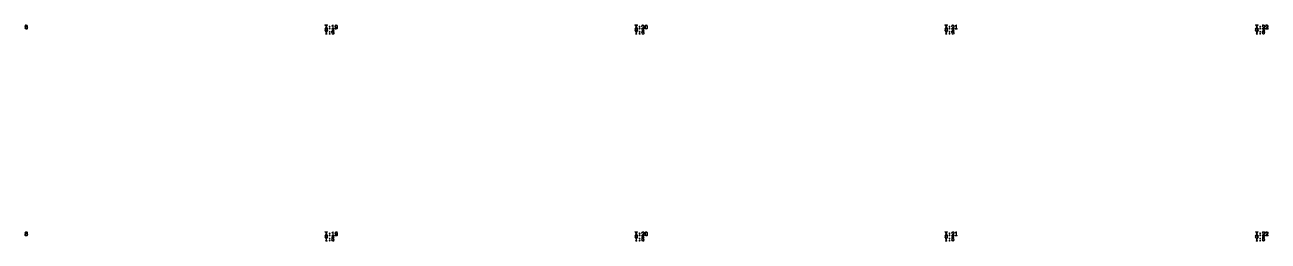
# Model space of a CAD drawing. Extents: x 3411 to 238236, y 6926 to 86361.
# Drawn here: x 187108 to 199135, y 27671 to 29762 of the extents above; entities that cross this region are included whole.
import ezdxf

# ---------------------------------------------------------------- set-up
doc = ezdxf.new("R2010")
doc.units = 13
doc.header["$MEASUREMENT"] = 0
doc.layers.add('L3D0 Base', color=3, linetype='Continuous')

msp = doc.modelspace()

# ---------------------------------------------------------------- linework, layer by layer
at = {"layer": 'L3D0 Base', "lineweight": 0}
for points in [[(187115, 29743), (187111, 29739), (187111, 29739), (187108, 29734), (187109, 29730), (187112, 29725), (187122, 29727), (187122, 29727), (187116, 29728), (187116, 29728), (187114, 29734), (187116, 29739), (187117, 29739), (187122, 29741)], [(187113, 29758), (187111, 29757), (187109, 29751), (187111, 29747), (187111, 29747), (187116, 29743), (187115, 29743), (187122, 29741), (187123, 29741), (187129, 29739), (187130, 29734), (187130, 29734), (187128, 29728), (187128, 29728), (187122, 29727), (187112, 29725), (187116, 29723), (187122, 29721), (187127, 29722), (187132, 29725), (187134, 29728), (187136, 29734), (187136, 29734), (187133, 29739), (187133, 29740), (187129, 29743), (187129, 29744), (187122, 29745), (187117, 29748), (187115, 29751), (187117, 29755), (187117, 29755), (187122, 29757)], [(187122, 29762), (187118, 29762), (187113, 29758), (187122, 29757), (187122, 29757), (187128, 29755), (187129, 29751), (187128, 29748), (187122, 29745), (187129, 29744), (187133, 29747), (187135, 29751), (187135, 29754), (187131, 29759), (187128, 29761)], [(190019, 29711), (190012, 29711), (190009, 29709), (190012, 29706), (190013, 29706), (190022, 29688), (190024, 29694), (190019, 29706), (190021, 29709)], [(190022, 29743), (190014, 29727), (190012, 29727), (190010, 29724), (190012, 29722), (190019, 29722), (190022, 29724), (190019, 29727), (190024, 29737)], [(190019, 29762), (190013, 29762), (190011, 29759), (190013, 29757), (190015, 29757), (190022, 29743), (190024, 29737), (190029, 29727), (190027, 29727), (190026, 29724), (190030, 29722), (190036, 29722), (190039, 29724), (190036, 29727), (190035, 29727), (190026, 29743), (190024, 29749), (190020, 29757), (190023, 29759)], [(190037, 29711), (190030, 29711), (190027, 29709), (190030, 29706), (190024, 29694), (190022, 29688), (190022, 29677), (190021, 29677), (190018, 29674), (190019, 29673), (190019, 29672), (190021, 29672), (190028, 29672), (190031, 29674), (190030, 29676), (190030, 29677), (190028, 29677), (190027, 29677), (190027, 29688), (190036, 29706), (190037, 29706), (190040, 29709)], [(190034, 29762), (190028, 29762), (190025, 29759), (190027, 29757), (190024, 29749), (190026, 29743), (190033, 29757), (190034, 29757), (190037, 29759)], [(190057, 29750), (190054, 29749), (190052, 29746), (190054, 29743), (190056, 29741), (190059, 29743), (190061, 29745), (190059, 29749)], [(190057, 29731), (190054, 29730), (190052, 29727), (190054, 29723), (190056, 29722), (190059, 29723), (190061, 29727), (190059, 29730)], [(190092, 29712), (190090, 29712), (190085, 29710), (190080, 29706), (190078, 29703), (190076, 29698), (190075, 29691), (190075, 29688), (190077, 29682), (190077, 29681), (190080, 29676), (190089, 29676), (190085, 29677), (190082, 29683), (190081, 29687), (190083, 29691), (190083, 29691), (190089, 29693), (190098, 29694), (190081, 29695), (190082, 29699), (190085, 29704), (190087, 29706), (190092, 29707), (190098, 29710), (190097, 29711)], [(190089, 29762), (190087, 29760), (190086, 29757), (190081, 29755), (190079, 29752), (190087, 29751), (190087, 29727), (190082, 29727), (190079, 29724), (190082, 29722), (190097, 29722), (190100, 29724), (190099, 29727), (190098, 29727), (190097, 29727), (190092, 29727), (190092, 29759)], [(190079, 29752), (190081, 29750), (190082, 29750), (190087, 29751)], [(190098, 29710), (190092, 29707), (190094, 29706), (190094, 29705), (190095, 29702), (190097, 29702), (190100, 29702), (190100, 29705)], [(190121, 29762), (190116, 29762), (190111, 29758), (190109, 29755), (190107, 29749), (190108, 29744), (190111, 29740), (190120, 29741), (190120, 29741), (190114, 29743), (190114, 29743), (190113, 29749), (190113, 29750), (190115, 29755), (190115, 29755), (190121, 29757), (190129, 29758), (190125, 29761)], [(190112, 29732), (190110, 29731), (190109, 29728), (190109, 29727), (190111, 29724), (190118, 29727), (190114, 29727), (190115, 29729), (190114, 29731)], [(190129, 29758), (190121, 29757), (190121, 29757), (190126, 29754), (190127, 29753), (190128, 29747), (190126, 29742), (190125, 29742), (190120, 29741), (190111, 29740), (190128, 29738), (190128, 29735), (190125, 29730), (190123, 29728), (190118, 29727), (190111, 29724), (190113, 29722), (190118, 29721), (190119, 29722), (190125, 29723), (190128, 29727), (190131, 29730), (190133, 29736), (190133, 29742), (190133, 29746), (190132, 29751), (190132, 29753)], [(190111, 29740), (190114, 29737), (190120, 29736), (190123, 29736), (190128, 29738)], [(193020, 29743), (193012, 29727), (193011, 29727), (193008, 29724), (193011, 29722), (193017, 29722), (193020, 29724), (193018, 29727), (193022, 29737)], [(193017, 29711), (193011, 29711), (193008, 29709), (193011, 29706), (193012, 29706), (193020, 29688), (193022, 29694), (193017, 29706), (193019, 29709)], [(193018, 29762), (193012, 29762), (193009, 29759), (193012, 29757), (193013, 29757), (193020, 29743), (193022, 29737), (193028, 29727), (193026, 29727), (193026, 29724), (193028, 29722), (193034, 29722), (193037, 29724), (193034, 29727), (193033, 29727), (193025, 29743), (193022, 29749), (193019, 29757), (193021, 29759)], [(193035, 29711), (193029, 29711), (193026, 29709), (193028, 29706), (193022, 29694), (193020, 29688), (193020, 29677), (193019, 29677), (193016, 29674), (193017, 29673), (193018, 29672), (193019, 29672), (193026, 29672), (193029, 29674), (193029, 29676), (193028, 29677), (193026, 29677), (193026, 29677), (193026, 29688), (193034, 29706), (193035, 29706), (193038, 29709)], [(193033, 29762), (193026, 29762), (193023, 29759), (193026, 29757), (193022, 29749), (193025, 29743), (193032, 29757), (193033, 29757), (193036, 29759)], [(193055, 29750), (193052, 29749), (193050, 29746), (193052, 29743), (193055, 29741), (193058, 29743), (193059, 29745), (193057, 29749)], [(193055, 29731), (193052, 29730), (193050, 29727), (193052, 29723), (193055, 29722), (193058, 29723), (193059, 29727), (193057, 29730)], [(193086, 29762), (193082, 29762), (193078, 29758), (193075, 29756), (193074, 29751), (193075, 29748), (193077, 29748), (193079, 29748), (193080, 29751), (193079, 29753), (193082, 29756), (193086, 29757), (193096, 29758), (193092, 29761)], [(193096, 29758), (193086, 29757), (193087, 29757), (193093, 29755), (193093, 29755), (193095, 29749), (193095, 29748), (193093, 29743), (193088, 29738), (193075, 29727), (193074, 29724), (193077, 29722), (193097, 29722), (193100, 29723), (193100, 29725), (193100, 29727), (193082, 29727), (193083, 29727), (193088, 29732), (193089, 29733), (193093, 29737), (193096, 29739), (193099, 29744), (193100, 29749), (193099, 29754)], [(193090, 29712), (193089, 29712), (193083, 29710), (193079, 29706), (193077, 29703), (193075, 29698), (193074, 29691), (193074, 29688), (193075, 29682), (193075, 29681), (193079, 29676), (193087, 29676), (193083, 29677), (193080, 29683), (193079, 29687), (193082, 29691), (193082, 29691), (193087, 29693), (193096, 29694), (193079, 29695), (193080, 29699), (193083, 29704), (193086, 29706), (193090, 29707), (193096, 29710), (193096, 29711)], [(193097, 29730), (193096, 29729), (193095, 29727), (193082, 29727), (193100, 29727), (193100, 29729)], [(193096, 29710), (193090, 29707), (193093, 29706), (193093, 29705), (193093, 29702), (193096, 29702), (193098, 29702), (193099, 29705)], [(193114, 29761), (193110, 29756), (193108, 29754), (193107, 29748), (193106, 29742), (193106, 29738), (193107, 29732), (193110, 29727), (193114, 29723), (193119, 29721), (193119, 29721), (193124, 29723), (193119, 29727), (193117, 29727), (193114, 29731), (193111, 29736), (193111, 29742), (193111, 29748), (193114, 29753), (193114, 29755), (193119, 29757)], [(193119, 29762), (193119, 29762), (193114, 29761), (193119, 29757), (193121, 29757), (193124, 29753), (193126, 29748), (193127, 29742), (193127, 29737), (193124, 29731), (193124, 29729), (193119, 29727), (193124, 29723), (193128, 29727), (193130, 29730), (193131, 29735), (193132, 29741), (193132, 29745), (193131, 29751), (193128, 29756), (193124, 29761)], [(196015, 29711), (196009, 29711), (196006, 29709), (196009, 29706), (196010, 29706), (196018, 29688), (196022, 29694), (196015, 29706), (196018, 29709)], [(196018, 29743), (196011, 29727), (196010, 29727), (196007, 29724), (196010, 29722), (196016, 29722), (196018, 29724), (196016, 29727), (196021, 29737)], [(196016, 29762), (196011, 29762), (196008, 29759), (196011, 29757), (196011, 29757), (196018, 29743), (196021, 29737), (196026, 29727), (196024, 29727), (196024, 29724), (196026, 29722), (196032, 29722), (196036, 29724), (196032, 29727), (196032, 29727), (196023, 29743), (196021, 29749), (196017, 29757), (196019, 29759)], [(196033, 29711), (196027, 29711), (196024, 29709), (196027, 29706), (196022, 29694), (196018, 29688), (196018, 29677), (196018, 29677), (196015, 29674), (196015, 29673), (196016, 29672), (196018, 29672), (196025, 29672), (196028, 29674), (196027, 29676), (196026, 29677), (196025, 29677), (196024, 29677), (196024, 29688), (196032, 29706), (196033, 29706), (196036, 29709)], [(196031, 29762), (196025, 29762), (196022, 29759), (196025, 29757), (196021, 29749), (196023, 29743), (196030, 29757), (196031, 29757), (196034, 29759)], [(196053, 29750), (196050, 29749), (196049, 29746), (196050, 29743), (196053, 29741), (196057, 29743), (196057, 29745), (196057, 29749)], [(196053, 29731), (196050, 29730), (196049, 29727), (196050, 29723), (196053, 29722), (196057, 29723), (196057, 29727), (196057, 29730)], [(196085, 29762), (196081, 29762), (196076, 29758), (196074, 29756), (196072, 29751), (196074, 29748), (196075, 29748), (196078, 29748), (196078, 29751), (196078, 29753), (196080, 29756), (196085, 29757), (196094, 29758), (196090, 29761)], [(196094, 29758), (196085, 29757), (196085, 29757), (196091, 29755), (196092, 29755), (196093, 29749), (196093, 29748), (196091, 29743), (196086, 29738), (196074, 29727), (196072, 29724), (196075, 29722), (196096, 29722), (196098, 29723), (196099, 29725), (196099, 29727), (196081, 29727), (196082, 29727), (196086, 29732), (196088, 29733), (196092, 29737), (196094, 29739), (196097, 29744), (196099, 29749), (196098, 29754)], [(196089, 29712), (196087, 29712), (196082, 29710), (196078, 29706), (196075, 29703), (196073, 29698), (196072, 29691), (196073, 29688), (196074, 29682), (196074, 29681), (196077, 29676), (196085, 29676), (196082, 29677), (196078, 29683), (196078, 29687), (196080, 29691), (196081, 29691), (196085, 29693), (196095, 29694), (196078, 29695), (196079, 29699), (196082, 29704), (196084, 29706), (196089, 29707), (196096, 29710), (196095, 29711)], [(196096, 29730), (196094, 29729), (196093, 29727), (196081, 29727), (196099, 29727), (196098, 29729)], [(196096, 29710), (196089, 29707), (196092, 29706), (196091, 29705), (196092, 29702), (196094, 29702), (196096, 29702), (196097, 29705)], [(196119, 29762), (196117, 29760), (196114, 29757), (196110, 29755), (196108, 29752), (196116, 29751), (196116, 29727), (196111, 29727), (196108, 29724), (196111, 29722), (196126, 29722), (196128, 29724), (196128, 29727), (196127, 29727), (196126, 29727), (196121, 29727), (196121, 29759)], [(196108, 29752), (196110, 29750), (196110, 29750), (196116, 29751)], [(199023, 29743), (199015, 29727), (199014, 29727), (199011, 29724), (199014, 29722), (199020, 29722), (199023, 29724), (199021, 29727), (199026, 29737)], [(199020, 29711), (199014, 29711), (199011, 29709), (199014, 29706), (199015, 29706), (199023, 29688), (199026, 29694), (199020, 29706), (199023, 29709)], [(199021, 29762), (199015, 29762), (199012, 29759), (199015, 29757), (199016, 29757), (199023, 29743), (199026, 29737), (199030, 29727), (199029, 29727), (199028, 29724), (199031, 29722), (199037, 29722), (199041, 29724), (199037, 29727), (199036, 29727), (199028, 29743), (199026, 29749), (199022, 29757), (199024, 29759)], [(199038, 29711), (199032, 29711), (199029, 29709), (199031, 29706), (199026, 29694), (199023, 29688), (199023, 29677), (199023, 29677), (199020, 29674), (199020, 29673), (199021, 29672), (199023, 29672), (199030, 29672), (199032, 29674), (199032, 29676), (199030, 29677), (199030, 29677), (199028, 29677), (199028, 29688), (199037, 29706), (199038, 29706), (199041, 29709)], [(199036, 29762), (199030, 29762), (199027, 29759), (199029, 29757), (199026, 29749), (199028, 29743), (199034, 29757), (199036, 29757), (199038, 29759)], [(199058, 29750), (199055, 29749), (199054, 29746), (199055, 29743), (199058, 29741), (199061, 29743), (199062, 29745), (199061, 29749)], [(199058, 29731), (199055, 29730), (199054, 29727), (199055, 29723), (199058, 29722), (199061, 29723), (199062, 29727), (199061, 29730)], [(199089, 29762), (199085, 29762), (199080, 29758), (199079, 29756), (199077, 29751), (199078, 29748), (199080, 29748), (199083, 29748), (199083, 29751), (199083, 29753), (199085, 29756), (199089, 29757), (199099, 29758), (199095, 29761)], [(199099, 29758), (199089, 29757), (199090, 29757), (199095, 29755), (199096, 29755), (199098, 29749), (199097, 29748), (199096, 29743), (199091, 29738), (199078, 29727), (199077, 29724), (199080, 29722), (199100, 29722), (199102, 29723), (199103, 29725), (199103, 29727), (199086, 29727), (199087, 29727), (199091, 29732), (199092, 29733), (199097, 29737), (199099, 29739), (199102, 29744), (199103, 29749), (199102, 29754)], [(199094, 29712), (199092, 29712), (199087, 29710), (199082, 29706), (199080, 29703), (199078, 29698), (199077, 29691), (199077, 29688), (199078, 29682), (199079, 29681), (199081, 29676), (199090, 29676), (199087, 29677), (199083, 29683), (199083, 29687), (199085, 29691), (199085, 29691), (199090, 29693), (199099, 29694), (199083, 29695), (199083, 29699), (199087, 29704), (199088, 29706), (199094, 29707), (199100, 29710), (199099, 29711)], [(199101, 29730), (199098, 29729), (199098, 29727), (199086, 29727), (199103, 29727), (199103, 29729)], [(199100, 29710), (199094, 29707), (199096, 29706), (199096, 29705), (199097, 29702), (199099, 29702), (199101, 29702), (199102, 29705)], [(199122, 29762), (199117, 29762), (199112, 29758), (199111, 29756), (199109, 29751), (199110, 29748), (199112, 29748), (199115, 29748), (199115, 29751), (199115, 29753), (199117, 29756), (199121, 29757), (199131, 29758), (199127, 29761)], [(199131, 29758), (199121, 29757), (199122, 29757), (199127, 29755), (199128, 29755), (199130, 29749), (199130, 29748), (199128, 29743), (199123, 29738), (199110, 29727), (199109, 29724), (199112, 29722), (199132, 29722), (199135, 29723), (199135, 29725), (199135, 29727), (199118, 29727), (199118, 29727), (199123, 29732), (199125, 29733), (199129, 29737), (199131, 29739), (199134, 29744), (199135, 29749), (199134, 29754)], [(199132, 29730), (199130, 29729), (199130, 29727), (199118, 29727), (199135, 29727), (199135, 29729)], [(190057, 29700), (190054, 29699), (190052, 29695), (190054, 29692), (190056, 29691), (190059, 29692), (190061, 29695), (190059, 29699)], [(190057, 29681), (190054, 29680), (190052, 29677), (190054, 29674), (190056, 29672), (190059, 29674), (190061, 29677), (190059, 29680)], [(190098, 29694), (190089, 29693), (190089, 29693), (190094, 29691), (190094, 29690), (190097, 29684), (190097, 29684), (190094, 29679), (190093, 29678), (190089, 29676), (190080, 29676), (190084, 29673), (190089, 29671), (190093, 29672), (190097, 29675), (190100, 29679), (190101, 29684), (190100, 29689)], [(190089, 29698), (190086, 29698), (190081, 29695), (190098, 29694), (190094, 29697)], [(193055, 29700), (193052, 29699), (193050, 29695), (193052, 29692), (193055, 29691), (193058, 29692), (193059, 29695), (193057, 29699)], [(193055, 29681), (193052, 29680), (193050, 29677), (193052, 29674), (193055, 29672), (193058, 29674), (193059, 29677), (193057, 29680)], [(193088, 29698), (193085, 29698), (193079, 29695), (193096, 29694), (193093, 29697)], [(193096, 29694), (193087, 29693), (193088, 29693), (193093, 29691), (193093, 29690), (193095, 29684), (193095, 29684), (193093, 29679), (193092, 29678), (193087, 29676), (193079, 29676), (193082, 29673), (193087, 29671), (193091, 29672), (193096, 29675), (193099, 29679), (193100, 29684), (193100, 29689)], [(196053, 29700), (196050, 29699), (196049, 29695), (196050, 29692), (196053, 29691), (196057, 29692), (196057, 29695), (196057, 29699)], [(196053, 29681), (196050, 29680), (196049, 29677), (196050, 29674), (196053, 29672), (196057, 29674), (196057, 29677), (196057, 29680)], [(196095, 29694), (196085, 29693), (196086, 29693), (196091, 29691), (196092, 29690), (196093, 29684), (196093, 29684), (196091, 29679), (196091, 29678), (196085, 29676), (196077, 29676), (196081, 29673), (196085, 29671), (196089, 29672), (196095, 29675), (196097, 29679), (196098, 29684), (196098, 29689)], [(196086, 29698), (196083, 29698), (196078, 29695), (196095, 29694), (196092, 29697)], [(199058, 29700), (199055, 29699), (199054, 29695), (199055, 29692), (199058, 29691), (199061, 29692), (199062, 29695), (199061, 29699)], [(199058, 29681), (199055, 29680), (199054, 29677), (199055, 29674), (199058, 29672), (199061, 29674), (199062, 29677), (199061, 29680)], [(199099, 29694), (199090, 29693), (199091, 29693), (199096, 29691), (199096, 29690), (199098, 29684), (199098, 29684), (199096, 29679), (199095, 29678), (199090, 29676), (199081, 29676), (199086, 29673), (199090, 29671), (199094, 29672), (199099, 29675), (199101, 29679), (199103, 29684), (199102, 29689)], [(199090, 29698), (199087, 29698), (199083, 29695), (199099, 29694), (199096, 29697)], [(187115, 27743), (187111, 27740), (187111, 27739), (187108, 27734), (187109, 27730), (187112, 27725), (187122, 27727), (187122, 27727), (187116, 27729), (187116, 27729), (187114, 27734), (187116, 27739), (187117, 27739), (187122, 27741)], [(187113, 27759), (187111, 27757), (187109, 27752), (187111, 27747), (187111, 27747), (187116, 27744), (187115, 27743), (187122, 27741), (187123, 27741), (187129, 27739), (187130, 27734), (187130, 27734), (187128, 27729), (187128, 27728), (187122, 27727), (187112, 27725), (187116, 27723), (187122, 27722), (187127, 27722), (187132, 27725), (187134, 27728), (187136, 27734), (187136, 27734), (187133, 27740), (187133, 27740), (187129, 27744), (187129, 27744), (187122, 27746), (187117, 27748), (187115, 27752), (187117, 27755), (187117, 27755), (187122, 27758)], [(187122, 27762), (187118, 27762), (187113, 27759), (187122, 27758), (187122, 27758), (187128, 27755), (187129, 27752), (187128, 27748), (187122, 27746), (187129, 27744), (187133, 27747), (187135, 27752), (187135, 27754), (187131, 27759), (187128, 27761)], [(190019, 27712), (190012, 27712), (190009, 27709), (190012, 27706), (190013, 27706), (190022, 27688), (190024, 27694), (190019, 27706), (190021, 27709)], [(190022, 27743), (190014, 27727), (190012, 27727), (190010, 27724), (190012, 27722), (190019, 27722), (190022, 27724), (190019, 27727), (190024, 27738)], [(190019, 27762), (190013, 27762), (190011, 27759), (190013, 27757), (190015, 27757), (190022, 27743), (190024, 27738), (190029, 27727), (190027, 27727), (190026, 27724), (190030, 27722), (190036, 27722), (190039, 27724), (190036, 27727), (190035, 27727), (190026, 27743), (190024, 27749), (190020, 27757), (190023, 27759)], [(190037, 27712), (190030, 27712), (190027, 27709), (190030, 27706), (190024, 27694), (190022, 27688), (190022, 27677), (190021, 27677), (190018, 27674), (190019, 27673), (190019, 27672), (190021, 27672), (190028, 27672), (190031, 27674), (190030, 27676), (190030, 27677), (190028, 27677), (190027, 27677), (190027, 27688), (190036, 27706), (190037, 27706), (190040, 27709)], [(190034, 27762), (190028, 27762), (190025, 27759), (190027, 27757), (190024, 27749), (190026, 27743), (190033, 27757), (190034, 27757), (190037, 27759)], [(190057, 27750), (190054, 27749), (190052, 27746), (190054, 27743), (190056, 27741), (190059, 27743), (190061, 27746), (190059, 27749)], [(190057, 27731), (190054, 27730), (190052, 27727), (190054, 27723), (190056, 27722), (190059, 27723), (190061, 27727), (190059, 27730)], [(190057, 27700), (190054, 27699), (190052, 27695), (190054, 27692), (190056, 27692), (190059, 27693), (190061, 27695), (190059, 27699)], [(190057, 27681), (190054, 27680), (190052, 27677), (190054, 27674), (190056, 27672), (190059, 27674), (190061, 27677), (190059, 27680)], [(190079, 27685), (190076, 27685), (190075, 27681), (190075, 27679), (190079, 27674), (190082, 27673), (190088, 27671), (190093, 27672), (190097, 27675), (190088, 27677), (190086, 27677), (190081, 27680), (190082, 27682), (190081, 27685)], [(190097, 27712), (190080, 27712), (190078, 27711), (190078, 27709), (190078, 27692), (190078, 27690), (190079, 27689), (190080, 27688), (190082, 27690), (190084, 27692), (190089, 27693), (190098, 27694), (190082, 27696), (190082, 27706), (190097, 27706), (190100, 27709), (190099, 27711), (190098, 27712)], [(190089, 27762), (190087, 27760), (190086, 27757), (190081, 27755), (190079, 27752), (190087, 27752), (190087, 27727), (190082, 27727), (190079, 27724), (190082, 27722), (190097, 27722), (190100, 27724), (190099, 27727), (190098, 27727), (190097, 27727), (190092, 27727), (190092, 27759)], [(190079, 27752), (190081, 27750), (190082, 27750), (190087, 27752)], [(190089, 27698), (190088, 27698), (190082, 27696), (190098, 27694), (190095, 27696)], [(190098, 27694), (190089, 27693), (190089, 27693), (190094, 27690), (190095, 27690), (190097, 27685), (190097, 27684), (190094, 27679), (190093, 27678), (190088, 27677), (190097, 27675), (190100, 27679), (190101, 27685), (190101, 27688)], [(190121, 27762), (190116, 27762), (190111, 27759), (190109, 27755), (190107, 27749), (190108, 27745), (190111, 27740), (190120, 27741), (190120, 27741), (190114, 27743), (190114, 27744), (190113, 27749), (190113, 27750), (190115, 27755), (190115, 27755), (190121, 27758), (190129, 27759), (190125, 27761)], [(190112, 27732), (190110, 27731), (190109, 27728), (190109, 27727), (190111, 27724), (190118, 27727), (190114, 27727), (190115, 27729), (190114, 27731)], [(190129, 27759), (190121, 27758), (190121, 27757), (190126, 27754), (190127, 27753), (190128, 27747), (190126, 27743), (190125, 27742), (190120, 27741), (190111, 27740), (190128, 27738), (190128, 27735), (190125, 27730), (190123, 27728), (190118, 27727), (190111, 27724), (190113, 27723), (190118, 27722), (190119, 27722), (190125, 27723), (190128, 27727), (190131, 27730), (190133, 27736), (190133, 27742), (190133, 27746), (190132, 27752), (190132, 27753)], [(190111, 27740), (190114, 27737), (190120, 27736), (190123, 27736), (190128, 27738)], [(193020, 27743), (193012, 27727), (193011, 27727), (193008, 27724), (193011, 27722), (193017, 27722), (193020, 27724), (193018, 27727), (193022, 27738)], [(193017, 27712), (193011, 27712), (193008, 27709), (193011, 27706), (193012, 27706), (193020, 27688), (193022, 27694), (193017, 27706), (193019, 27709)], [(193018, 27762), (193012, 27762), (193009, 27759), (193012, 27757), (193013, 27757), (193020, 27743), (193022, 27738), (193028, 27727), (193026, 27727), (193026, 27724), (193028, 27722), (193034, 27722), (193037, 27724), (193034, 27727), (193033, 27727), (193025, 27743), (193022, 27749), (193019, 27757), (193021, 27759)], [(193035, 27712), (193029, 27712), (193026, 27709), (193028, 27706), (193022, 27694), (193020, 27688), (193020, 27677), (193019, 27677), (193016, 27674), (193017, 27673), (193018, 27672), (193019, 27672), (193026, 27672), (193029, 27674), (193029, 27676), (193028, 27677), (193026, 27677), (193026, 27677), (193026, 27688), (193034, 27706), (193035, 27706), (193038, 27709)], [(193033, 27762), (193026, 27762), (193023, 27759), (193026, 27757), (193022, 27749), (193025, 27743), (193032, 27757), (193033, 27757), (193036, 27759)], [(193055, 27750), (193052, 27749), (193050, 27746), (193052, 27743), (193055, 27741), (193058, 27743), (193059, 27746), (193057, 27749)], [(193055, 27731), (193052, 27730), (193050, 27727), (193052, 27723), (193055, 27722), (193058, 27723), (193059, 27727), (193057, 27730)], [(193055, 27700), (193052, 27699), (193050, 27695), (193052, 27692), (193055, 27692), (193058, 27693), (193059, 27695), (193057, 27699)], [(193055, 27681), (193052, 27680), (193050, 27677), (193052, 27674), (193055, 27672), (193058, 27674), (193059, 27677), (193057, 27680)], [(193086, 27762), (193082, 27762), (193078, 27759), (193075, 27757), (193074, 27752), (193075, 27748), (193077, 27748), (193079, 27748), (193080, 27751), (193079, 27753), (193082, 27756), (193086, 27758), (193096, 27759), (193092, 27761)], [(193096, 27759), (193086, 27758), (193087, 27757), (193093, 27755), (193093, 27755), (193095, 27749), (193095, 27748), (193093, 27744), (193088, 27738), (193075, 27727), (193074, 27725), (193077, 27722), (193097, 27722), (193100, 27723), (193100, 27725), (193100, 27727), (193082, 27727), (193083, 27727), (193088, 27732), (193089, 27733), (193093, 27737), (193096, 27739), (193099, 27745), (193100, 27749), (193099, 27754)], [(193077, 27685), (193075, 27685), (193074, 27681), (193075, 27679), (193078, 27674), (193080, 27673), (193086, 27671), (193091, 27672), (193096, 27675), (193086, 27677), (193084, 27677), (193079, 27680), (193080, 27682), (193079, 27685)], [(193095, 27712), (193079, 27712), (193077, 27711), (193076, 27709), (193076, 27692), (193076, 27690), (193077, 27689), (193079, 27688), (193081, 27690), (193082, 27692), (193088, 27693), (193096, 27694), (193081, 27696), (193081, 27706), (193095, 27706), (193098, 27709), (193097, 27711), (193096, 27712)], [(193088, 27698), (193086, 27698), (193081, 27696), (193096, 27694), (193093, 27696)], [(193097, 27730), (193096, 27730), (193095, 27727), (193082, 27727), (193100, 27727), (193100, 27729)], [(193096, 27694), (193088, 27693), (193088, 27693), (193093, 27690), (193093, 27690), (193095, 27685), (193095, 27684), (193093, 27679), (193092, 27678), (193086, 27677), (193096, 27675), (193099, 27679), (193100, 27685), (193100, 27688)], [(193114, 27761), (193110, 27756), (193108, 27754), (193107, 27748), (193106, 27742), (193106, 27738), (193107, 27732), (193110, 27727), (193114, 27723), (193119, 27722), (193119, 27722), (193124, 27723), (193119, 27727), (193117, 27727), (193114, 27731), (193111, 27736), (193111, 27742), (193111, 27748), (193114, 27753), (193114, 27755), (193119, 27758)], [(193119, 27762), (193119, 27762), (193114, 27761), (193119, 27758), (193121, 27757), (193124, 27753), (193126, 27749), (193127, 27742), (193127, 27737), (193124, 27731), (193124, 27729), (193119, 27727), (193124, 27723), (193128, 27727), (193130, 27730), (193131, 27735), (193132, 27742), (193132, 27745), (193131, 27752), (193128, 27756), (193124, 27761)], [(196015, 27712), (196009, 27712), (196006, 27709), (196009, 27706), (196010, 27706), (196018, 27688), (196022, 27694), (196015, 27706), (196018, 27709)], [(196018, 27743), (196011, 27727), (196010, 27727), (196007, 27724), (196010, 27722), (196016, 27722), (196018, 27724), (196016, 27727), (196021, 27738)], [(196016, 27762), (196011, 27762), (196008, 27759), (196011, 27757), (196011, 27757), (196018, 27743), (196021, 27738), (196026, 27727), (196024, 27727), (196024, 27724), (196026, 27722), (196032, 27722), (196036, 27724), (196032, 27727), (196032, 27727), (196023, 27743), (196021, 27749), (196017, 27757), (196019, 27759)], [(196033, 27712), (196027, 27712), (196024, 27709), (196027, 27706), (196022, 27694), (196018, 27688), (196018, 27677), (196018, 27677), (196015, 27674), (196015, 27673), (196016, 27672), (196018, 27672), (196025, 27672), (196028, 27674), (196027, 27676), (196026, 27677), (196025, 27677), (196024, 27677), (196024, 27688), (196032, 27706), (196033, 27706), (196036, 27709)], [(196031, 27762), (196025, 27762), (196022, 27759), (196025, 27757), (196021, 27749), (196023, 27743), (196030, 27757), (196031, 27757), (196034, 27759)], [(196053, 27750), (196050, 27749), (196049, 27746), (196050, 27743), (196053, 27741), (196057, 27743), (196057, 27746), (196057, 27749)], [(196053, 27731), (196050, 27730), (196049, 27727), (196050, 27723), (196053, 27722), (196057, 27723), (196057, 27727), (196057, 27730)], [(196053, 27700), (196050, 27699), (196049, 27695), (196050, 27692), (196053, 27692), (196057, 27693), (196057, 27695), (196057, 27699)], [(196053, 27681), (196050, 27680), (196049, 27677), (196050, 27674), (196053, 27672), (196057, 27674), (196057, 27677), (196057, 27680)], [(196085, 27762), (196081, 27762), (196076, 27759), (196074, 27757), (196072, 27752), (196074, 27748), (196075, 27748), (196078, 27748), (196078, 27751), (196078, 27753), (196080, 27756), (196085, 27758), (196094, 27759), (196090, 27761)], [(196094, 27759), (196085, 27758), (196085, 27757), (196091, 27755), (196092, 27755), (196093, 27749), (196093, 27748), (196091, 27744), (196086, 27738), (196074, 27727), (196072, 27725), (196075, 27722), (196096, 27722), (196098, 27723), (196099, 27725), (196099, 27727), (196081, 27727), (196082, 27727), (196086, 27732), (196088, 27733), (196092, 27737), (196094, 27739), (196097, 27745), (196099, 27749), (196098, 27754)], [(196075, 27685), (196074, 27685), (196072, 27681), (196073, 27679), (196076, 27674), (196079, 27673), (196085, 27671), (196089, 27672), (196094, 27675), (196085, 27677), (196082, 27677), (196078, 27680), (196078, 27682), (196078, 27685)], [(196093, 27712), (196078, 27712), (196075, 27711), (196075, 27709), (196075, 27692), (196075, 27690), (196075, 27689), (196077, 27688), (196079, 27690), (196081, 27692), (196086, 27693), (196095, 27694), (196079, 27696), (196079, 27706), (196093, 27706), (196096, 27709), (196096, 27711), (196095, 27712)], [(196086, 27698), (196085, 27698), (196079, 27696), (196095, 27694), (196092, 27696)], [(196096, 27730), (196094, 27730), (196093, 27727), (196081, 27727), (196099, 27727), (196098, 27729)], [(196095, 27694), (196086, 27693), (196086, 27693), (196092, 27690), (196092, 27690), (196093, 27685), (196093, 27684), (196091, 27679), (196090, 27678), (196085, 27677), (196094, 27675), (196097, 27679), (196099, 27685), (196098, 27688)], [(196119, 27762), (196117, 27760), (196114, 27757), (196110, 27755), (196108, 27752), (196116, 27752), (196116, 27727), (196111, 27727), (196108, 27724), (196111, 27722), (196126, 27722), (196128, 27724), (196128, 27727), (196127, 27727), (196126, 27727), (196121, 27727), (196121, 27759)], [(196108, 27752), (196110, 27750), (196110, 27750), (196116, 27752)], [(199023, 27743), (199015, 27727), (199014, 27727), (199011, 27724), (199014, 27722), (199020, 27722), (199023, 27724), (199021, 27727), (199026, 27738)], [(199020, 27712), (199014, 27712), (199011, 27709), (199014, 27706), (199015, 27706), (199023, 27688), (199026, 27694), (199020, 27706), (199023, 27709)], [(199021, 27762), (199015, 27762), (199012, 27759), (199015, 27757), (199016, 27757), (199023, 27743), (199026, 27738), (199030, 27727), (199029, 27727), (199028, 27724), (199031, 27722), (199037, 27722), (199041, 27724), (199037, 27727), (199036, 27727), (199028, 27743), (199026, 27749), (199022, 27757), (199024, 27759)], [(199038, 27712), (199032, 27712), (199029, 27709), (199031, 27706), (199026, 27694), (199023, 27688), (199023, 27677), (199023, 27677), (199020, 27674), (199020, 27673), (199021, 27672), (199023, 27672), (199030, 27672), (199032, 27674), (199032, 27676), (199030, 27677), (199030, 27677), (199028, 27677), (199028, 27688), (199037, 27706), (199038, 27706), (199041, 27709)], [(199036, 27762), (199030, 27762), (199027, 27759), (199029, 27757), (199026, 27749), (199028, 27743), (199034, 27757), (199036, 27757), (199038, 27759)], [(199058, 27750), (199055, 27749), (199054, 27746), (199055, 27743), (199058, 27741), (199061, 27743), (199062, 27746), (199061, 27749)], [(199058, 27731), (199055, 27730), (199054, 27727), (199055, 27723), (199058, 27722), (199061, 27723), (199062, 27727), (199061, 27730)], [(199058, 27700), (199055, 27699), (199054, 27695), (199055, 27692), (199058, 27692), (199061, 27693), (199062, 27695), (199061, 27699)], [(199058, 27681), (199055, 27680), (199054, 27677), (199055, 27674), (199058, 27672), (199061, 27674), (199062, 27677), (199061, 27680)], [(199089, 27762), (199085, 27762), (199080, 27759), (199079, 27757), (199077, 27752), (199078, 27748), (199080, 27748), (199083, 27748), (199083, 27751), (199083, 27753), (199085, 27756), (199089, 27758), (199099, 27759), (199095, 27761)], [(199099, 27759), (199089, 27758), (199090, 27757), (199095, 27755), (199096, 27755), (199098, 27749), (199097, 27748), (199096, 27744), (199091, 27738), (199078, 27727), (199077, 27725), (199080, 27722), (199100, 27722), (199102, 27723), (199103, 27725), (199103, 27727), (199086, 27727), (199087, 27727), (199091, 27732), (199092, 27733), (199097, 27737), (199099, 27739), (199102, 27745), (199103, 27749), (199102, 27754)], [(199080, 27685), (199078, 27685), (199077, 27681), (199077, 27679), (199080, 27674), (199083, 27673), (199089, 27671), (199094, 27672), (199099, 27675), (199089, 27677), (199087, 27677), (199083, 27680), (199083, 27682), (199083, 27685)], [(199098, 27712), (199082, 27712), (199080, 27711), (199080, 27709), (199080, 27692), (199080, 27690), (199080, 27689), (199082, 27688), (199083, 27690), (199085, 27692), (199091, 27693), (199100, 27694), (199084, 27696), (199084, 27706), (199098, 27706), (199101, 27709), (199101, 27711), (199099, 27712)], [(199091, 27698), (199090, 27698), (199084, 27696), (199100, 27694), (199097, 27696)], [(199101, 27730), (199098, 27730), (199098, 27727), (199086, 27727), (199103, 27727), (199103, 27729)], [(199100, 27694), (199091, 27693), (199091, 27693), (199096, 27690), (199096, 27690), (199098, 27685), (199098, 27684), (199095, 27679), (199094, 27678), (199089, 27677), (199099, 27675), (199101, 27679), (199103, 27685), (199102, 27688)], [(199122, 27762), (199117, 27762), (199112, 27759), (199111, 27757), (199109, 27752), (199110, 27748), (199112, 27748), (199115, 27748), (199115, 27751), (199115, 27753), (199117, 27756), (199121, 27758), (199131, 27759), (199127, 27761)], [(199131, 27759), (199121, 27758), (199122, 27757), (199127, 27755), (199128, 27755), (199130, 27749), (199130, 27748), (199128, 27744), (199123, 27738), (199110, 27727), (199109, 27725), (199112, 27722), (199132, 27722), (199135, 27723), (199135, 27725), (199135, 27727), (199118, 27727), (199118, 27727), (199123, 27732), (199125, 27733), (199129, 27737), (199131, 27739), (199134, 27745), (199135, 27749), (199134, 27754)], [(199132, 27730), (199130, 27730), (199130, 27727), (199118, 27727), (199135, 27727), (199135, 27729)]]:
    msp.add_lwpolyline(points, close=True, dxfattribs=at)

doc.saveas('drawing.dxf')
